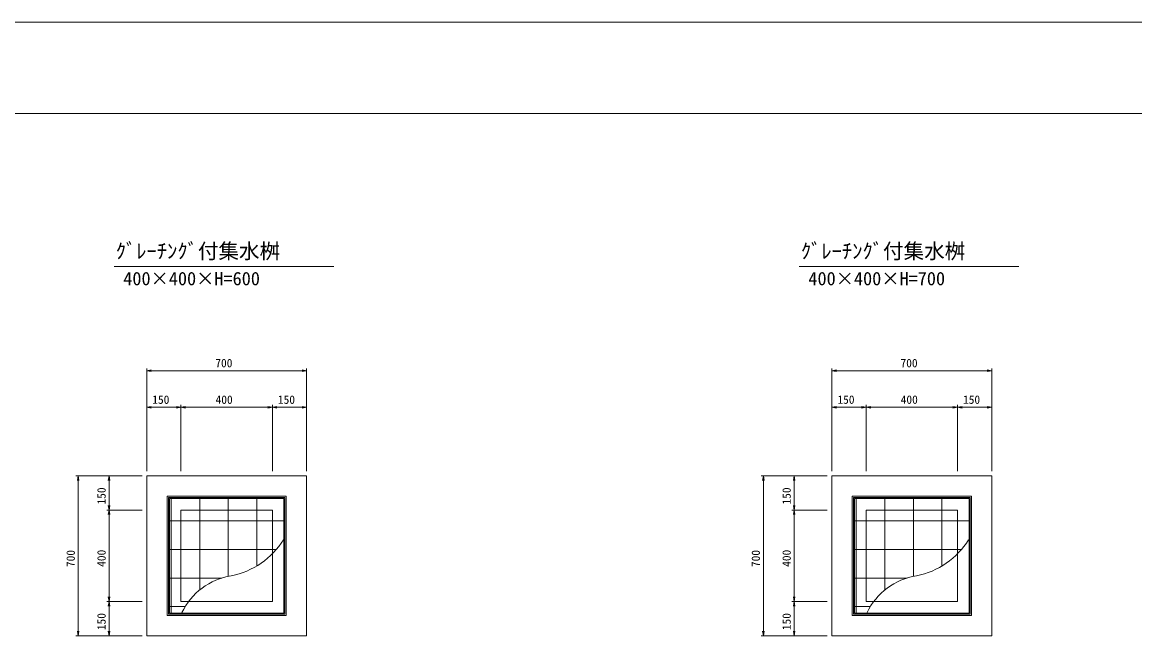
# Model space of a CAD drawing. Units: millimetres on the paper. Extents: x 0 to 841, y 0 to 594.
# Drawn here: x 374.4 to 618, y 459.7 to 594 of the extents above; entities that cross this region are included whole.
import ezdxf
from ezdxf.enums import TextEntityAlignment as Align

# ---------------------------------------------------------------- set-up
doc = ezdxf.new("R2010")
doc.units = ezdxf.units.MM
for name, color, linetype, lineweight in [('D-STR-DIM（寸法）', 7, 'Continuous', 18), ('D-STR-HTXT（旗揚げ）', 7, 'Continuous', 18), ('D-STR-STR1（構造物）', 4, 'Continuous', 18), ('D-STR（構造物外形線）', 1, 'Continuous', 18), ('D-TTL(外枠）', 2, 'Continuous', 18), ('DEFPOINTS_2', 8, 'Continuous', 18)]:
    doc.layers.add(name, color=color, linetype=linetype, lineweight=lineweight)
doc.layers.add('D-TTL-TXT（文字）', color=7, linetype='Continuous')
doc.styles.add('ＭＳ ゴシック', font='')
doc.styles.get('ＭＳ ゴシック').set_extended_font_data('MS Gothic')

msp = doc.modelspace()

# ---------------------------------------------------------------- linework, layer by layer
at = {"layer": 'D-STR-DIM（寸法）'}
for p, q in [((401.681, 495.749), (401.681, 518.249)), ((401.681, 517.749), (402.681, 517.916)), ((402.681, 517.583), (401.681, 517.749)), ((401.681, 517.749), (402.681, 517.749)), ((402.681, 517.749), (435.681, 517.749)), ((435.681, 517.916), (436.681, 517.749)), ((436.681, 517.749), (435.681, 517.583)), ((436.681, 517.749), (435.681, 517.749)), ((436.681, 495.749), (436.681, 518.249)), ((551.681, 495.749), (551.681, 518.249)), ((551.681, 517.749), (552.681, 517.916)), ((552.681, 517.583), (551.681, 517.749)), ((551.681, 517.749), (552.681, 517.749)), ((552.681, 517.749), (585.681, 517.749)), ((585.681, 517.916), (586.681, 517.749)), ((586.681, 517.749), (585.681, 517.583)), ((586.681, 517.749), (585.681, 517.749)), ((586.681, 495.749), (586.681, 518.249)), ((401.681, 495.749), (401.681, 510.249)), ((401.681, 509.749), (402.681, 509.916)), ((402.681, 509.583), (401.681, 509.749)), ((401.681, 509.749), (402.681, 509.749)), ((402.681, 509.749), (408.181, 509.749)), ((408.181, 509.916), (409.181, 509.749)), ((409.181, 509.749), (408.181, 509.583)), ((409.181, 509.749), (408.181, 509.749)), ((409.181, 495.749), (409.181, 510.249)), ((409.181, 495.749), (409.181, 510.249)), ((409.181, 509.749), (410.181, 509.916)), ((410.181, 509.583), (409.181, 509.749)), ((409.181, 509.749), (410.181, 509.749)), ((410.181, 509.749), (428.181, 509.749)), ((428.181, 509.916), (429.181, 509.749)), ((429.181, 509.749), (428.181, 509.583)), ((429.181, 509.749), (428.181, 509.749)), ((429.181, 495.749), (429.181, 510.249)), ((429.181, 495.749), (429.181, 510.249)), ((429.181, 509.749), (430.181, 509.916)), ((430.181, 509.583), (429.181, 509.749)), ((429.181, 509.749), (430.181, 509.749)), ((430.181, 509.749), (435.681, 509.749)), ((435.681, 509.916), (436.681, 509.749)), ((436.681, 509.749), (435.681, 509.583)), ((436.681, 509.749), (435.681, 509.749)), ((436.681, 495.749), (436.681, 510.249)), ((551.681, 495.749), (551.681, 510.249)), ((551.681, 509.749), (552.681, 509.916)), ((552.681, 509.583), (551.681, 509.749)), ((551.681, 509.749), (552.681, 509.749)), ((552.681, 509.749), (558.181, 509.749)), ((558.181, 509.916), (559.181, 509.749)), ((559.181, 509.749), (558.181, 509.583)), ((559.181, 509.749), (558.181, 509.749)), ((559.181, 495.749), (559.181, 510.249)), ((559.181, 495.749), (559.181, 510.249)), ((559.181, 509.749), (560.181, 509.916)), ((560.181, 509.583), (559.181, 509.749)), ((559.181, 509.749), (560.181, 509.749)), ((560.181, 509.749), (578.181, 509.749)), ((578.181, 509.916), (579.181, 509.749)), ((579.181, 509.749), (578.181, 509.583)), ((579.181, 509.749), (578.181, 509.749)), ((579.181, 495.749), (579.181, 510.249)), ((579.181, 495.749), (579.181, 510.249)), ((579.181, 509.749), (580.181, 509.916)), ((580.181, 509.583), (579.181, 509.749)), ((579.181, 509.749), (580.181, 509.749)), ((580.181, 509.749), (585.681, 509.749)), ((585.681, 509.916), (586.681, 509.749)), ((586.681, 509.749), (585.681, 509.583)), ((586.681, 509.749), (585.681, 509.749)), ((586.681, 495.749), (586.681, 510.249)), ((400.681, 494.749), (386.181, 494.749)), ((386.515, 493.749), (386.681, 494.749)), ((386.681, 494.749), (386.848, 493.749)), ((386.681, 494.749), (386.681, 493.749)), ((400.681, 494.749), (392.931, 494.749)), ((393.265, 493.749), (393.431, 494.749)), ((393.431, 494.749), (393.598, 493.749)), ((393.431, 494.749), (393.431, 493.749)), ((550.681, 494.749), (536.181, 494.749)), ((536.515, 493.749), (536.681, 494.749)), ((536.681, 494.749), (536.848, 493.749)), ((536.681, 494.749), (536.681, 493.749)), ((550.681, 494.749), (542.931, 494.749)), ((543.265, 493.749), (543.431, 494.749)), ((543.431, 494.749), (543.598, 493.749)), ((543.431, 494.749), (543.431, 493.749)), ((386.681, 493.749), (386.681, 460.749)), ((393.431, 493.749), (393.431, 488.249)), ((536.681, 493.749), (536.681, 460.749)), ((543.431, 493.749), (543.431, 488.249)), ((400.681, 487.249), (392.931, 487.249)), ((400.681, 487.249), (392.931, 487.249)), ((393.431, 487.249), (393.265, 488.249)), ((393.265, 486.249), (393.431, 487.249)), ((393.598, 488.249), (393.431, 487.249)), ((393.431, 487.249), (393.431, 488.249)), ((393.431, 487.249), (393.598, 486.249)), ((393.431, 487.249), (393.431, 486.249)), ((550.681, 487.249), (542.931, 487.249)), ((550.681, 487.249), (542.931, 487.249)), ((543.431, 487.249), (543.265, 488.249)), ((543.265, 486.249), (543.431, 487.249)), ((543.598, 488.249), (543.431, 487.249)), ((543.431, 487.249), (543.431, 488.249)), ((543.431, 487.249), (543.598, 486.249)), ((543.431, 487.249), (543.431, 486.249)), ((393.431, 486.249), (393.431, 468.249)), ((543.431, 486.249), (543.431, 468.249)), ((393.431, 467.249), (393.265, 468.249)), ((393.598, 468.249), (393.431, 467.249)), ((393.431, 467.249), (393.431, 468.249)), ((543.431, 467.249), (543.265, 468.249)), ((543.598, 468.249), (543.431, 467.249)), ((543.431, 467.249), (543.431, 468.249)), ((400.681, 467.249), (392.931, 467.249)), ((400.681, 467.249), (392.931, 467.249)), ((393.265, 466.249), (393.431, 467.249)), ((393.431, 467.249), (393.598, 466.249)), ((393.431, 467.249), (393.431, 466.249)), ((393.431, 466.249), (393.431, 460.749)), ((550.681, 467.249), (542.931, 467.249)), ((550.681, 467.249), (542.931, 467.249)), ((543.265, 466.249), (543.431, 467.249)), ((543.431, 467.249), (543.598, 466.249)), ((543.431, 467.249), (543.431, 466.249)), ((543.431, 466.249), (543.431, 460.749)), ((386.681, 459.749), (386.515, 460.749)), ((386.848, 460.749), (386.681, 459.749)), ((386.681, 459.749), (386.681, 460.749)), ((393.431, 459.749), (393.265, 460.749)), ((393.598, 460.749), (393.431, 459.749)), ((393.431, 459.749), (393.431, 460.749)), ((536.681, 459.749), (536.515, 460.749)), ((536.848, 460.749), (536.681, 459.749)), ((536.681, 459.749), (536.681, 460.749)), ((543.431, 459.749), (543.265, 460.749)), ((543.598, 460.749), (543.431, 459.749)), ((543.431, 459.749), (543.431, 460.749)), ((400.681, 459.749), (386.181, 459.749)), ((400.681, 459.749), (392.931, 459.749)), ((550.681, 459.749), (536.181, 459.749)), ((550.681, 459.749), (542.931, 459.749))]:
    msp.add_line(p, q, dxfattribs=at)
at = {"layer": 'D-STR-HTXT（旗揚げ）'}
for p, q in [((394.532, 540.543), (442.641, 540.543)), ((544.532, 540.543), (592.641, 540.543))]:
    msp.add_line(p, q, dxfattribs=at)
at = {"layer": 'D-STR-STR1（構造物）'}
for p, q in [((432.231, 490.299), (406.131, 490.299)), ((406.131, 464.199), (406.131, 490.299)), ((431.931, 489.999), (406.431, 489.999)), ((406.431, 464.499), (406.431, 489.999)), ((431.706, 489.774), (406.656, 489.774)), ((406.656, 464.724), (406.656, 489.774)), ((407.026, 464.799), (407.026, 489.699)), ((413.276, 487.249), (413.276, 489.699)), ((419.526, 487.249), (419.526, 489.699)), ((425.776, 487.249), (425.776, 489.699)), ((431.706, 464.724), (431.706, 489.774)), ((431.931, 464.499), (431.931, 489.999)), ((432.231, 464.199), (432.231, 490.299)), ((582.231, 490.299), (556.131, 490.299)), ((556.131, 464.199), (556.131, 490.299)), ((581.931, 489.999), (556.431, 489.999)), ((556.431, 464.499), (556.431, 489.999)), ((581.706, 489.774), (556.656, 489.774)), ((556.656, 464.724), (556.656, 489.774)), ((557.026, 464.799), (557.026, 489.699)), ((563.276, 487.249), (563.276, 489.699)), ((569.526, 487.249), (569.526, 489.699)), ((575.776, 487.249), (575.776, 489.699)), ((581.706, 464.724), (581.706, 489.774)), ((581.931, 464.499), (581.931, 489.999)), ((582.231, 464.199), (582.231, 490.299)), ((413.276, 469.764), (413.276, 487.249)), ((419.526, 472.735), (419.526, 487.249)), ((425.776, 475.012), (425.776, 487.249)), ((563.276, 469.764), (563.276, 487.249)), ((569.526, 472.735), (569.526, 487.249)), ((575.776, 475.012), (575.776, 487.249)), ((409.181, 484.878), (406.731, 484.878)), ((429.181, 484.878), (409.181, 484.878)), ((431.631, 484.878), (429.181, 484.878)), ((559.181, 484.878), (556.731, 484.878)), ((579.181, 484.878), (559.181, 484.878)), ((581.631, 484.878), (579.181, 484.878)), ((409.181, 478.628), (406.731, 478.628)), ((429.181, 478.628), (409.181, 478.628)), ((430.063, 478.628), (429.181, 478.628)), ((559.181, 478.628), (556.731, 478.628)), ((579.181, 478.628), (559.181, 478.628)), ((580.063, 478.628), (579.181, 478.628)), ((409.181, 472.378), (406.731, 472.378)), ((418.138, 472.378), (409.181, 472.378)), ((559.181, 472.378), (556.731, 472.378)), ((568.138, 472.378), (559.181, 472.378)), ((410.103, 466.128), (406.731, 466.128)), ((560.103, 466.128), (556.731, 466.128)), ((432.231, 464.199), (406.131, 464.199)), ((431.931, 464.499), (406.431, 464.499)), ((431.706, 464.724), (406.656, 464.724)), ((582.231, 464.199), (556.131, 464.199)), ((581.931, 464.499), (556.431, 464.499)), ((581.706, 464.724), (556.656, 464.724))]:
    msp.add_line(p, q, dxfattribs=at)
for centre, radius, start, end in [((416.756, 490.055), 17.54, 281.32267, 328.0058), ((566.756, 490.055), 17.54, 281.32267, 328.0058), ((422.425, 458.577), 14.451, 98.86108, 154.49792), ((572.426, 458.577), 14.451, 98.86108, 154.49792)]:
    msp.add_arc(centre, radius, start, end, dxfattribs=at)
at = {"layer": 'D-STR（構造物外形線）'}
for p, q in [((401.681, 494.749), (436.681, 494.749)), ((401.681, 459.749), (401.681, 494.749)), ((436.681, 459.749), (436.681, 494.749)), ((551.681, 494.749), (586.681, 494.749)), ((551.681, 459.749), (551.681, 494.749)), ((586.681, 459.749), (586.681, 494.749)), ((409.181, 487.249), (429.181, 487.249)), ((409.181, 467.249), (409.181, 487.249)), ((429.181, 467.249), (429.181, 487.249)), ((559.181, 487.249), (579.181, 487.249)), ((559.181, 467.249), (559.181, 487.249)), ((579.181, 467.249), (579.181, 487.249)), ((409.181, 467.249), (429.181, 467.249)), ((559.181, 467.249), (579.181, 467.249)), ((401.681, 459.749), (436.681, 459.749)), ((551.681, 459.749), (586.681, 459.749))]:
    msp.add_line(p, q, dxfattribs=at)
at = {"layer": 'D-TTL(外枠）'}
msp.add_line((23, 574), (818, 574), dxfattribs=at)
at = {"layer": 'DEFPOINTS_2'}
msp.add_line((0, 594), (841, 594), dxfattribs=at)

# ---------------------------------------------------------------- texts
at = {"layer": 'D-STR-DIM（寸法）', "style": 'ＭＳ ゴシック'}
for s, p in [('700', (416.707, 517.949)), ('700', (566.707, 517.949)), ('150', (402.899, 509.949)), ('400', (416.757, 509.949)), ('150', (430.399, 509.949)), ('150', (552.899, 509.949)), ('400', (566.757, 509.949)), ('150', (580.399, 509.949))]:
    msp.add_text(s, height=1.833, dxfattribs=at).set_placement(p, align=Align.BOTTOM_LEFT)
for s, p in [('150', (393.231, 488.467)), ('150', (543.231, 488.467)), ('700', (386.481, 474.775)), ('400', (393.231, 474.825)), ('700', (536.481, 474.775)), ('400', (543.231, 474.825)), ('150', (393.231, 460.967)), ('150', (543.231, 460.967))]:
    msp.add_text(s, height=1.833, rotation=90, dxfattribs=at).set_placement(p, align=Align.BOTTOM_LEFT)
at = {"layer": 'D-TTL-TXT（文字）', "style": 'ＭＳ ゴシック'}
for s, height, p in [('ｸﾞﾚｰﾁﾝｸﾞ付集水桝', 3.299, (394.882, 541.287)), ('ｸﾞﾚｰﾁﾝｸﾞ付集水桝', 3.299, (544.882, 541.287)), ('400×400×H=600', 2.933, (396.537, 535.564)), ('400×400×H=700', 2.933, (546.537, 535.564))]:
    msp.add_text(s, height=height, dxfattribs=at).set_placement(p, align=Align.BOTTOM_LEFT)

doc.saveas('drawing.dxf')
